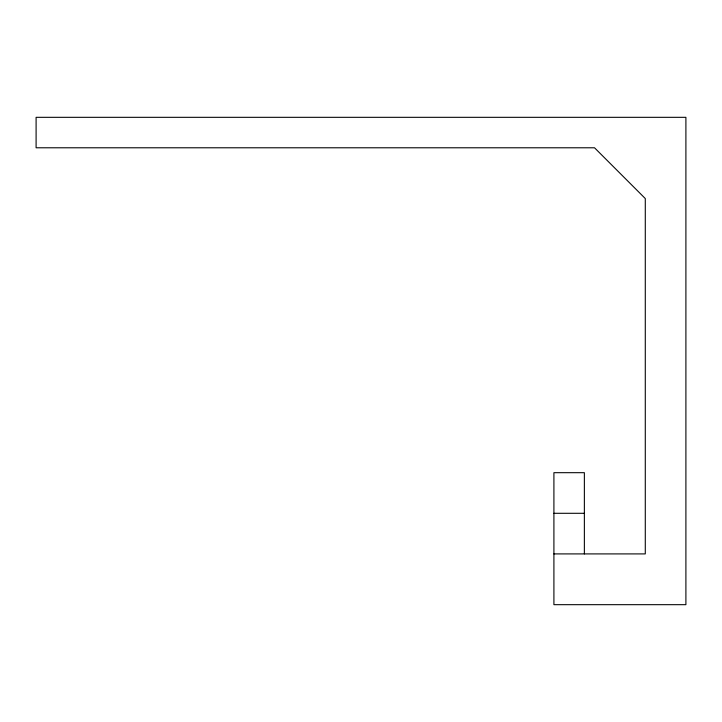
<?xml version="1.0" encoding="UTF-8"?>
<svg xmlns="http://www.w3.org/2000/svg" width="722" height="722" viewBox="0 0 722 722"><rect width="100%" height="100%" fill="white"/><g stroke="black" fill="none" stroke-linecap="round" stroke-linejoin="round"><path stroke-width="1.08" d="M553.909 513.297L584.369 513.297M553.909 553.909L645.288 553.909L645.288 198.55L594.522 147.784L36.1 147.784L36.1 117.325L685.9 117.325L685.9 604.675L553.909 604.675L553.909 472.684L584.369 472.684L584.369 553.909"/></g></svg>
